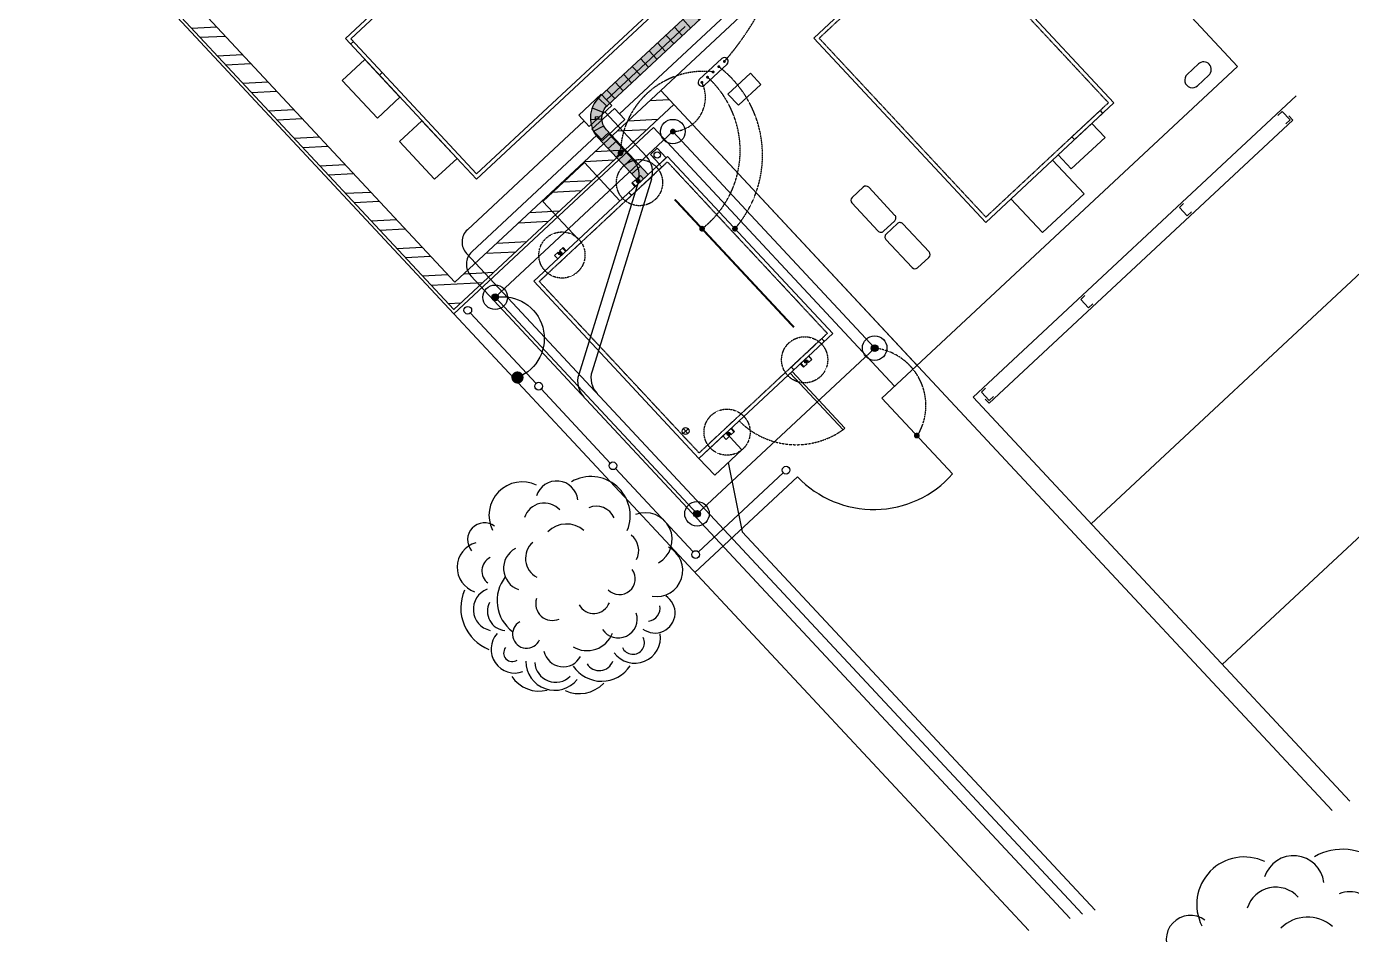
# Model space of a CAD drawing. Extents: x -408 to 1508121, y -29672 to 868845.
# Drawn here: x 1392661 to 1409897, y 358955 to 370765 of the extents above; entities that cross this region are included whole.
import ezdxf

# ---------------------------------------------------------------- set-up
doc = ezdxf.new("R2010")
doc.units = 0
doc.header["$MEASUREMENT"] = 0
for name, pattern in [('HIDDEN2', [4, 2.5, -1.5]), ('HIDDEN3', [2.3809999999999993, 1.586999999999999, -0.7940000000000002]), ('HIDDEN4', [1.1910000000000003, 0.7940000000000002, -0.397])]:
    doc.linetypes.add(name, pattern=pattern)
doc.layers.get('0').update_dxf_attribs({"lineweight": 25})
for name, color, linetype in [('Ant Panel New', 2, 'Continuous'), ('Building Exist', 8, 'Continuous'), ('Cable Ladder New', 2, 'Continuous'), ('Conc Exist', 7, 'Continuous'), ('Conc New', 2, 'Continuous'), ('EARTH', 6, 'Continuous'), ('Earth Bar', 2, 'Continuous'), ('Earth Pits', 7, 'Continuous'), ('EARTHING NEW', 6, 'Continuous'), ('Elec Exist UG (e)', 7, 'ELECTRICITY-UG'), ('Elec New UG Optus (Oe)', 2, 'OPTUS UG ELECTRICITY'), ('Fence Plan Exist', 8, 'FENCE-COMPOUND'), ('Fence Plan New', 2, 'FENCE-COMPOUND'), ('Fibre Exist UG', 7, 'FIBRE-UG'), ('Gate New', 2, 'Continuous'), ('Hatch', 8, 'Continuous'), ('SH-Footing', 1, 'Continuous'), ('Shelter Exist', 7, 'Continuous'), ('Shelter New', 2, 'Continuous'), ('Vegetation', 8, 'Continuous')]:
    doc.layers.add(name, color=color, linetype=linetype)
doc.styles.add('ISOCP', font='isocp.shx')
doc.styles.get("Standard").update_dxf_attribs({"font": 'isocp.shx'})
doc.linetypes.add('ELECTRICITY-UG', pattern='A,12,-3,["e",Standard,S=2.5,R=0,X=-2.1,Y=-1],-0.5', length=15.5)
doc.linetypes.add('FENCE-COMPOUND', pattern='A,12,-3.5,["/",ISOCP,S=2.5,R=0,X=-2.5,Y=-1.25],-0.25', length=15.75)
doc.linetypes.add('FIBRE-UG', pattern='A,12,-3.5,["f",Standard,S=2.54,R=0,X=-2.1,Y=-1.27],-1.5', length=17)
doc.linetypes.add('OPTUS UG ELECTRICITY', pattern='A,4.8,-3.2,["O e",ISOCP,S=2,R=0,X=-2,Y=-1],-4', length=12)

# ---------------------------------------------------------------- blocks, each defined once
blk = doc.blocks.new('150W')
at = {"true_color": 0xffffff}
h = blk.add_hatch(color=7, dxfattribs=at)
h.dxf.hatch_style = 1
edge = h.paths.add_edge_path()
edge.add_line((541.7172776991501, 3455.199778345996), (394.3687897594646, 3427.120905472259))
edge.add_line((394.3687897594646, 3427.120905472259), (610.9081939416938, 918.4181370793376))
edge.add_arc((389.8854620316996, 876.2998277688748), 225.0000000002865, -47.001046445815575, 10.788986019323715, ccw=False)
edge.add_line((543.3320876078213, 711.7424423392513), (-1566.170489431591, -1255.328505255049))
edge.add_arc((-1310.426113471621, -1529.590814304014), 375.0000000000326, 132.9989535542008, 222.9989535541883)
edge.add_line((-1584.688422520645, -1785.335190263926), (-1042.608084508683, -2366.666469340096))
edge.add_line((-1042.608084508683, -2366.666469340096), (-932.9031608891672, -2264.368718956248))
edge.add_line((-932.9031608891672, -2264.368718956248), (-1474.983498901129, -1683.037439880136))
edge.add_arc((-1310.426113471854, -1529.59081430413), 224.9999999999589, 132.9989535541916, 222.9989535542234, ccw=False)
edge.add_line((-1463.872739047743, -1365.033428874798), (645.6298379919026, 602.0375187199097))
edge.add_arc((389.8854620321654, 876.2998277687584), 374.9999999997888, 312.9989535541869, 370.7889860194042)
edge.add_line((758.2566818813792, 946.4970099532512), (541.7172776991501, 3455.199778345996))
at = {"layer": 'Cable Ladder New'}
blk.add_lwpolyline([(541.7172776991501, 3455.199778345996), (394.3687897594646, 3427.120905472259), (610.9081939416938, 918.4181370793376, -0.2576403840878372), (543.3320876080542, 711.7424423393095), (-1566.170489431359, -1255.328505255049, 0.4142135623731149), (-1584.688422520645, -1785.335190263926), (-1042.608084508683, -2366.666469340096), (-932.9031608891672, -2264.368718956248), (-1474.983498901129, -1683.037439880077, -0.4142135623730394), (-1463.872739047743, -1365.033428874798), (645.6298379916698, 602.0375187197933, 0.2576403840879355), (758.2566818813792, 946.4970099531348)], format="xyb", close=True, dxfattribs=at)
for points in [[(549.4275008353869, 3365.873504467599), (399.9831724858377, 3352.974174093863)], [(562.3268312092404, 3216.429176117934), (412.8825028594583, 3203.529845744081)], [(575.2261615828611, 3066.984847768152), (425.7818332330788, 3054.085517394415)], [(588.1254919567144, 2917.54051941837), (438.6811636069324, 2904.641189044634)], [(601.0248223303352, 2768.096191068704), (451.580493980553, 2755.19686069485)], [(613.9241527041884, 2618.651862718806), (464.4798243544063, 2605.752532345186)], [(626.8234830778092, 2469.20753436914), (477.3791547280269, 2456.308203995404)], [(639.7228134514297, 2319.763206019416), (490.2784851018805, 2306.863875645562)], [(652.6221438250503, 2170.318877669575), (503.1778154755011, 2157.419547295838)], [(665.5214741993695, 2020.874549319793), (516.0771458491217, 2007.975218946114)], [(678.4208045729903, 1871.430220970127), (528.9764762229752, 1858.530890596332)], [(691.3201349466106, 1721.985892620345), (541.8758065970613, 1709.086562246608)], [(704.2194653204643, 1572.541564270563), (554.7751369706818, 1559.642233896826)], [(717.1187956940847, 1423.097235920897), (567.6744673443026, 1410.197905547043)], [(730.0181260677052, 1273.652907571057), (580.5737977181561, 1260.753577197378)], [(742.9174564415587, 1124.208579221333), (593.4731280917767, 1111.309248847596)], [(755.8167868154123, 974.7642508716091), (606.3724584653972, 961.8649204978136)], [(707.5026239745785, 676.9400062412606), (580.4557591977062, 756.6839348521897)], [(760.7303279668557, 820.6303980092054), (612.3923815928865, 842.8981699130381)], [(394.3776932917535, 572.8453085956862), (496.6754436756016, 463.1403849760536)], [(504.0826169112697, 675.1430589796507), (606.3803672953508, 565.4381353599601)], [(174.9678460524883, 368.249807827815), (277.2655964363366, 258.5448842081823)], [(284.6727696720045, 470.5475582117797), (386.9705200560857, 360.8426345921472)], [(65.26292243273927, 265.9520574439084), (167.5606728168204, 156.2471338242758)], [(-154.1469248062931, 61.35655667603714), (-51.84917442244478, -48.34836694359546)], [(-44.44200118677691, 163.6543070599437), (57.85574919707141, 53.94938344031107)], [(-373.5567720455583, -143.2389440918341), (-271.25902166171, -252.9438677114667)], [(-263.8518484260421, -40.94119370786938), (-161.5540980419609, -150.6461173275602)], [(-483.2616956653073, -245.5366944757407), (-380.9639452812262, -355.2416180953733)], [(-702.6715429045724, -450.1321952436119), (-600.3737925204914, -559.8371188632444)], [(-592.9666192848235, -347.8344448597053), (-490.6688689009752, -457.539368479338)], [(-922.0813901438376, -654.7276960114832), (-819.7836397597566, -764.4326196311157)], [(-812.3764665240888, -552.4299456275766), (-710.0787161402403, -662.1348692472093)], [(-1141.49123738287, -859.3231967793544), (-1039.193486999022, -969.0281203989869)], [(-1031.786313763354, -757.0254463953897), (-929.4885633795056, -866.7303700150806)], [(-1251.196161002619, -961.6209471632608), (-1148.898410618538, -1071.325870782952)], [(-1470.606008241884, -1166.216447931132), (-1368.308257857803, -1275.921371550765)], [(-1360.901084622135, -1063.918697547226), (-1258.603334238287, -1173.623621166858)], [(-1580.093971309252, -1269.006381827232), (-1472.2268281742, -1373.240154818049)], [(-1684.863918681629, -1550.117139585782), (-1535.088796597672, -1541.906609473168)], [(-1661.81456066994, -1398.628380088659), (-1521.259181790752, -1451.013353774906)], [(-1645.393500444479, -1698.178624256572), (-1511.406545655569, -1630.743500275712)], [(-1554.096836428391, -1818.141851241991), (-1444.391912808874, -1715.844100858143)], [(-1451.799086044542, -1927.846774861624), (-1342.094162425026, -1825.549024477776)], [(-1349.501335660694, -2037.551698481198), (-1239.796412040945, -1935.253948097408)], [(-1247.203585276613, -2147.256622100831), (-1137.498661657097, -2044.958871716983)], [(-1144.905834892764, -2256.961545720464), (-1035.200911273248, -2154.663795336615)]]:
    blk.add_lwpolyline(points, dxfattribs=at)
blk = doc.blocks.new('A$C612C4F59')
at = {"layer": 'Shelter Exist'}
for p, q in [((0, 2279.999999999971), (-3280, 2279.999999999971)), ((-3280, 2279.999999999971), (-3279.999999999884, -1.0270159692e-06)), ((0, 1829.999999999913), (0, 2279.999999999971)), ((-50.00000000005822, 1829.999999999913), (-5.82077e-11, 1830.000000000087)), ((1.164153e-10, 1799.97573173375), (1.164153e-10, 1830.000000000029)), ((0, 929.9999999999707), (-50.00000000005822, 929.9999999999707)), ((0, 0), (0, 929.9999999999707)), ((-3279.999999999884, -1.0270159692e-06), (0, 0))]:
    blk.add_line(p, q, dxfattribs=at)
at = {"layer": 'Shelter Exist', "linetype": 'HIDDEN2'}
for p, q in [((-50, 2229.999999999971), (-3229.999999999884, 2229.999998972897)), ((-3229.999999999884, 2229.999998972897), (-3230, 49.99999897298403)), ((-50.00000000005822, 1829.999999999913), (-50, 2229.999999999971)), ((-50.00000000005822, 50.00000000005822), (-50.00000000005822, 929.9999999999707)), ((-3230, 49.99999897304224), (-50.00000000005822, 50.00000000005822))]:
    blk.add_line(p, q, dxfattribs=at)
at = {"layer": 'Shelter Exist'}
for points in [[(-3280, 1829.999998972955), (-3880.000000953675, 1829.999998120038), (-3880, 1089.999998176965), (-3280, 1089.999998972955)], [(-21.21351596642899, 1808.752801943258), (615.6950144199412, 1172.888227317385), (636.9007258234545, 1194.108920140022), (-7.0486e-12, 1830.000000000211)]]:
    blk.add_lwpolyline(points, dxfattribs=at)
for points in [[(-3279.999997725943, 389.9999989729258), (-3280, 989.9999989730134), (-3530.000002273824, 989.9999984422757), (-3529.999999999884, 389.9999984423921)], [(-3280, 199.9999989730422), (-3280, 699.9999989730131), (-3230, 699.9999989729547), (-3230, 199.9999989730422)], [(-50.00000000005822, 200.0000000001164), (-50.00000000005822, 700.0000000000291), (0, 700.0000000000291), (0, 200.0000000000582)]]:
    blk.add_lwpolyline(points, close=True, dxfattribs=at)
at = {"layer": 'Shelter Exist', "linetype": 'HIDDEN2'}
blk.add_arc((0, 1829.999999999971), 900, 270, 313.1352362184077, dxfattribs=at)
blk = doc.blocks.new('A$C344245AC')
for centre, major_axis, ratio, start_param, end_param in [((-357.3644746853315, 560.1905296616877), (-40.43556288466894, 243.4695605568269), 0.9999999975553608, -0.6122930509624931, 1.87696560997244), ((153.7575929449594, 555.2245271973933), (289.4829595492868, 35.85003038577109), 0.9999999969245449, -0.5062863138786053, 1.965718370145931), ((-100.2156867696249, 655.8314607911433), (-149.284737811585, 51.63502828752863), 0.9999999968498172, 3.593053864797711, 6.311732059855991), ((-192.6070074750386, 493.9041012101497), (-155.0862053699652, 16.36636403424288), 0.9999999951733508, 3.981079153719825, 6.079651912744354), ((192.4551416324175, 478.2936685853328), (83.17422293905794, 121.9266980014998), 0.9999999934193532, -0.5414731316789676, 0.9831854064790191), ((558.4906767295397, 379.0169294648495), (77.14903820434145, 183.6166775853268), 0.999999987794693, 4.054563707638859, 7.05349905830243), ((-637.4554510427915, 377.4282167725887), (-37.01943224602378, 120.0785421892191), 0.9999999963264145, -0.9441403066339144, 1.978485708809951), ((-28.17259511484735, 296.8959339433042), (-115.9436418361744, 159.2280312313282), 0.9999999968596478, -1.34688283589632, 0.153670362777754), ((-649.5735194398367, 171.3536556535091), (155.6504446272445, 110.7407199320854), 0.9999999930731146, 1.231361851352335, 3.769292733755493), ((-173.9367893053495, 238.0614841752376), (-124.2540055920338, 98.80856343347534), 0.9999999980773032, -0.1773713788747, 1.746294362799603), ((365.0911454843081, 295.6995676331843), (144.1252870183635, 0.4595024263613058), 0.9999999947206417, -0.4810554026045022, 0.9159706528672232), ((-327.8558474494421, 164.6060884766901), (-166.3706280076787, 22.91884939407831), 0.9999999987052298, -0.93790416396057, 1.358699759474716), ((642.9088334725892, 148.9127338700618), (-101.8601089782641, 164.8841155475284), 0.9999999842054456, 2.415348166111708, 5.268296785196159), ((-546.362060041567, 144.8991134934749), (110.8329886476222, 1.94035289083751), 0.99999999705182, 2.015460825680346, 4.061234686230609), ((366.4732424901522, 85.69304450086021), (6.777210837469642, 115.9922584945437), 0.9999999709635372, 2.391874845330073, 5.406403930173323), ((-256.5565616203748, -76.20724789568519), (285.6720543471328, 30.06650075519772), 0.999999996886476, 2.374122875624375, 3.957221234391134), ((-479.5491853071653, -129.3204032606754), (-333.0409332624474, 24.37204389090805), 0.9999999973009117, -0.3290930561060086, 1.25644094504679), ((-559.8758834911786, -140.4268304533634), (-135.4054102845599, 86.0841061053302), 0.9999999959570017, -0.6286514574478397, 1.90824062548068), ((-133.539820404192, -99.68497960039713), (-84.82356447220735, 89.3138697549097), 0.9999999929071018, 0.4874806875561264, 2.804471348858101), ((630.1510775970017, -166.9193937010441), (-27.65417362108993, 146.7907466739232), 0.9999999630457085, 2.313468488977497, 5.533286862837694), ((-473.8657212568723, -155.3606960005436), (141.8335041651267, 6.869016324192848), 0.9999999992637733, 2.610134551566343, 4.585626043721108), ((174.7602138207949, -46.13652913042642), (116.1033549548278, 44.73189421385519), 0.9999999985641764, 3.279023788002678, 5.544584414218569), ((569.3549244092499, -131.6278421110782), (71.91463124352559, 66.91319866804635), 0.9999999931527286, 4.096849016539607, 5.716118429166253), ((356.7497394965685, -211.7089282698307), (121.0509850921184, 72.86474370608988), 0.9999999977536044, 3.192318753955433, 6.055801367845553), ((-323.9920203997099, -324.4537536329899), (97.01876895425296, 39.55663788577023), 0.9999999979174224, 1.698221411189774, 5.48800671390133), ((-411.6988631798229, -436.9189283079776), (165.9193209206302, 60.05570837674071), 0.9999999985271384, 2.071389676942501, 4.715101174214383), ((125.2197987721956, -245.6413470930729), (-13.96308467754554, 201.0649823960333), 0.9999999993312804, 2.527051799455641, 4.279749545992853), ((480.1158002303636, -349.0315200514468), (-182.3656927829243, 57.55201317901136), 0.9999999969233665, 0.9391991774983612, 3.593810804253648), ((465.6234845207727, -388.3974591917668), (-80.85303482125602, 28.71627781084431), 0.9999998928681796, 0.7614450914804352, 3.940809357330008), ((-431.3845106674635, -464.7229901976261), (63.7918413001199, 4.032131696910282), 0.9999999746842416, 2.402531715873423, 5.266014337519502), ((-52.15935471787088, -421.3842250532779), (-49.54153967622585, 137.5738650362891), 0.999999998021106, 1.423903131260071, 3.879999308876226), ((-114.977436037203, -527.5788642592107), (-203.6476760787284, 65.82098618777707), 0.9999999941894346, 0.3068765564147199, 2.780109552876051), ((-108.5957691980802, -526.7128755278263), (123.2171275075784, 94.44113110472085), 0.9999999974121287, 2.546443771427767, 4.832896560229057), ((216.1587213562525, -488.7584592528019), (106.5520342704814, 9.392419027592123), 0.9999999936681024, 3.601022927900121, 5.853984107131236), ((233.1178639219797, -421.635527772394), (253.014144033698, 2.189032140445624), 0.9999999979098112, 3.71796297252762, 5.700135322480395), ((-231.2493768049681, -504.8458854384098), (-211.5195680983546, 119.6256198459624), 0.9999999927738144, 1.09634622391202, 2.337127169900845), ((67.65946850047476, -516.3687602705631), (-249.8149945421991, 17.61445050767869), 0.9999999969630912, 1.207198478464745, 2.447979426789179)]:
    blk.add_ellipse(centre, major_axis=major_axis, ratio=ratio, start_param=start_param, end_param=end_param)
blk = doc.blocks.new('VOS-1.3 Shelter')
at = {"layer": 'SH-Footing', "linetype": 'HIDDEN3'}
blk.add_lwpolyline([(1525, -1140), (-1525, -1140), (-1525, 1140), (1525, 1140)], close=True, dxfattribs=at)
for centre in [(-1575, 689.9999999999997), (1575, 689.9999999999997), (-1575, -689.9999999999997), (1575, -689.9999999999997)]:
    blk.add_circle(centre, 300, dxfattribs=at)
at = {"layer": 'Shelter New', "color": 8}
for p, q in [((-1151.000000000002, 1075), (-1241.000000000002, 1075)), ((-1196.000000000002, 1030), (-1196.000000000002, 1120))]:
    blk.add_line(p, q, dxfattribs=at)
at = {"layer": 'Shelter New'}
for p, q in [((-1636, 762.4999999999994), (-1575, 762.4999999999999)), ((-1636, 702.4999999999994), (-1636, 762.4999999999994)), ((-1636, 702.4999999999994), (-1605.104784723667, 702.4999999999997)), ((-1575, 612.4999999999999), (-1575, 762.4999999999999)), ((1636, 762.4999999999994), (1575, 762.4999999999999)), ((1575, 612.4999999999999), (1575, 762.4999999999999)), ((1636, 702.4999999999994), (1605.104784723667, 702.4999999999997)), ((1636, 702.4999999999994), (1636, 762.4999999999994)), ((-1636, 677.4999999999994), (-1605.104784723667, 677.4999999999998)), ((-1636, 612.4999999999994), (-1636, 677.4999999999994)), ((-1575, 622.4999999999998), (-1636, 622.4999999999994)), ((-1636, 612.4999999999994), (-1575, 612.4999999999999)), ((1575, 622.4999999999998), (1636, 622.4999999999994)), ((1636, 612.4999999999994), (1575, 612.4999999999999)), ((1636, 677.4999999999994), (1605.104784723667, 677.4999999999998)), ((1636, 612.4999999999994), (1636, 677.4999999999994)), ((-1636, -612.4999999999994), (-1575, -612.4999999999999)), ((-1636, -612.4999999999994), (-1636, -677.4999999999994)), ((-1575, -622.4999999999998), (-1636, -622.4999999999994)), ((-1636, -677.4999999999994), (-1605.104784723667, -677.4999999999998)), ((-1575, -612.4999999999999), (-1575, -762.4999999999999)), ((1636, -612.4999999999994), (1575, -612.4999999999999)), ((1575, -612.4999999999999), (1575, -762.4999999999999)), ((1575, -622.4999999999998), (1636, -622.4999999999994)), ((1636, -677.4999999999994), (1605.104784723667, -677.4999999999998)), ((1636, -612.4999999999994), (1636, -677.4999999999994)), ((-1636, -702.4999999999994), (-1605.104784723667, -702.4999999999997)), ((-1636, -702.4999999999994), (-1636, -762.4999999999994)), ((-1636, -762.4999999999994), (-1575, -762.4999999999999)), ((1636, -762.4999999999994), (1575, -762.4999999999999)), ((1636, -702.4999999999994), (1605.104784723667, -702.4999999999997)), ((1636, -702.4999999999994), (1636, -762.4999999999994))]:
    blk.add_line(p, q, dxfattribs=at)
at = {"layer": 'Shelter New', "color": 1}
blk.add_lwpolyline([(-1575, 705), (-1575, 1190), (-1875, 1190), (-1875, 705)], close=True, dxfattribs=at)
at = {"layer": 'Shelter New'}
for points in [[(1575, -1190), (-1575, -1190), (-1575, 1190), (1575, 1190)], [(-1622.078882637845, 680.1999999999532), (-1605.104784723667, 670.3999999999068), (-1588.130686809488, 680.1999999999532), (-1588.130686809488, 699.8000000000462), (-1605.104784723667, 709.6000000000929), (-1622.078882637845, 699.8000000000462)], [(1622.078882637845, 680.1999999999532), (1605.104784723667, 670.3999999999068), (1588.130686809488, 680.1999999999532), (1588.130686809488, 699.8000000000462), (1605.104784723667, 709.6000000000929), (1622.078882637845, 699.8000000000462)], [(-1622.078882637845, -680.1999999999532), (-1605.104784723667, -670.3999999999068), (-1588.130686809488, -680.1999999999532), (-1588.130686809488, -699.8000000000462), (-1605.104784723667, -709.6000000000929), (-1622.078882637845, -699.8000000000462)], [(1622.078882637845, -680.1999999999532), (1605.104784723667, -670.3999999999068), (1588.130686809488, -680.1999999999532), (1588.130686809488, -699.8000000000462), (1605.104784723667, -709.6000000000929), (1622.078882637845, -699.8000000000462)]]:
    blk.add_lwpolyline(points, close=True, dxfattribs=at)
blk.add_lwpolyline([(1575, 397), (2255, 397), (2255, -343), (1575, -343)], dxfattribs=at)
at = {"layer": 'Shelter New', "color": 7}
blk.add_lwpolyline([(-1575, -435.0000000000219), (-2581.454273237991, -435.0000000000236), (-2581.454273237991, -465.0000000000236), (-1575, -465.0000000000218)], dxfattribs=at)
at = {"layer": 'Shelter New', "color": 8, "linetype": 'HIDDEN4'}
for points in [[(-1575, -499), (-1525, -499, -0.6642416776904841), (-1525, -499), (-1525, -1039, -0.4142135623730951), (-1526, -1040), (-1575, -1040)], [(1575, -500), (1526, -500, 0.4142135623730951), (1525, -501), (1525, -1039, 0.4142135623730951), (1526, -1040), (1575, -1040)]]:
    blk.add_lwpolyline(points, format="xyb", dxfattribs=at)
at = {"layer": 'Shelter New', "color": 7}
blk.add_circle((-1196.000000000002, 1075), 45, dxfattribs=at)
at = {"layer": 'Shelter New'}
for centre, radius in [((-1605.104784723667, 689.9999999999997), 23.04359110631299), ((-1605.104784723667, 689.9999999999997), 12), ((-1605.104784723667, 689.9999999999997), 10), ((1605.104784723667, 689.9999999999997), 23.04359110631299), ((1605.104784723667, 689.9999999999997), 12), ((1605.104784723667, 689.9999999999997), 10), ((-1605.104784723667, -689.9999999999997), 23.04359110631299), ((-1605.104784723667, -689.9999999999997), 12), ((-1605.104784723667, -689.9999999999997), 10), ((1605.104784723667, -689.9999999999997), 23.04359110631299), ((1605.104784723667, -689.9999999999997), 12), ((1605.104784723667, -689.9999999999997), 10)]:
    blk.add_circle(centre, radius, dxfattribs=at)
for centre, start, end in [((-1605.104784723667, 689.9999999999997), 270, 90.00000000000004), ((1605.104784723667, 689.9999999999997), 90, 270), ((-1605.104784723667, -689.9999999999997), 270, 89.99999999999999), ((1605.104784723667, -689.9999999999997), 90.00000000000004, 270)]:
    blk.add_arc(centre, 12.5, start, end, dxfattribs=at)
at = {"layer": 'Shelter New', "color": 8, "linetype": 'HIDDEN2'}
blk.add_arc((-1543.553754357131, -569.9177286565697), 1045.390800622327, 91.72376587382792, 173.1371102312893, dxfattribs=at)
blk = doc.blocks.new('EARTHBAR')
at = {"layer": 'EARTH', "color": 7, "linetype": 'Continuous'}
blk.add_lwpolyline([(-1.42e-14, 1.000000000000007, 1), (-1.42e-14, -0.9999999999999928), (7.999999999999992, -0.9999999999999928, 1), (7.999999999999986, 1.000000000000007)], format="xyb", close=True, dxfattribs=at)
at = {"layer": 'EARTH', "color": 6, "linetype": 'Continuous', "const_width": 0.3725}
for points in [[(-0.1887500000011783, 7.1e-15, 1), (0.1887500000011499, 7.1e-15, 1)], [(1.81124999999882, 7.1e-15, 1), (2.188750000001157, 7.1e-15, 1)], [(3.811249999998828, 7.1e-15, 1), (4.188750000001157, 7.1e-15, 1)], [(5.811249999998826, 7.1e-15, 1), (6.188750000001158, 7.1e-15, 1)], [(7.811249999998826, 7.1e-15, 1), (8.188750000001157, 7.1e-15, 1)]]:
    blk.add_lwpolyline(points, format="xyb", close=True, dxfattribs=at)

msp = doc.modelspace()

# ---------------------------------------------------------------- hatches: boundary and pattern name
at = {"layer": 'EARTH'}
h = msp.add_hatch(color=256, dxfattribs=at)
h.dxf.hatch_style = 1
edge = h.paths.add_edge_path()
edge.add_arc((1398757.734743638, 367242.4806759082), 43.66074279151314, 0, 360)
h = msp.add_hatch(color=256, dxfattribs=at)
h.dxf.hatch_style = 1
edge = h.paths.add_edge_path()
edge.add_arc((1403694.506126116, 366581.8837412675), 43.66074279151314, 0, 360)
h = msp.add_hatch(color=256, dxfattribs=at)
h.dxf.hatch_style = 1
edge = h.paths.add_edge_path()
edge.add_arc((1401383.428429629, 364426.7689244411), 43.66074279151314, 0, 360)
at = {"layer": 'Hatch'}
h = msp.add_hatch(dxfattribs=at)
h.set_pattern_fill('ANSI32', color=256, scale=1000, angle=318, style=0)
h.set_pattern_definition([(2.999999999999991, (24150.39792241505, 0), (-19.62598359110393, 374.4860755329652), []), (2.999999999999991, (24281.7686085693, -118.2866971154649), (-19.62598359110393, 374.4860755329652), [])])
h.paths.add_polyline_path([(1416579.993896576, 392395.4968858881), (1394318.544552907, 371636.3595373142), (1398233.89713753, 367437.657936105), (1400910.651685426, 369933.7719334629), (1401081.151275463, 369750.9335080774), (1398221.558302109, 367084.3199206848), (1393965.206537487, 371648.6983727348), (1416424.267874138, 392592.1118859351)])

# ---------------------------------------------------------------- linework, layer by layer
at = {"layer": 'Ant Panel New'}
msp.add_lwpolyline([(1400981.448578364, 369056.3351558407), (1400894.632536464, 368975.3778870648), (1400778.308807509, 369100.1198142519), (1400865.124849408, 369181.0770830282)], close=True, dxfattribs=at)
msp.add_circle((1400865.461318901, 369093.6882258457), 41.57257845185813, dxfattribs=at)
at = {"layer": 'Building Exist'}
for p, q in [((1400910.580686761, 369933.8480702093), (1409644.072972872, 360568.3242155282)), ((1401081.151275545, 369750.9335081536), (1400910.651685545, 369933.7719335741)), ((1409177.189227835, 369862.5112581878), (1404973.980172386, 365942.9554028762)), ((1400538.030792465, 369274.599013844), (1400572.269287514, 369276.3933773357)), ((1410532.85655669, 368046.3258268563), (1406510.411198221, 364295.3348460439)), ((1398219.517304211, 367086.508622969), (1398224.16669592, 367086.7522872636)), ((1412237.852457059, 366217.9415730066), (1408215.40709859, 362466.9505921946)), ((1404973.980172386, 365942.9554028762), (1409873.483938762, 360688.8808703934))]:
    msp.add_line(p, q, dxfattribs=at)
for points in [[(1409081.675326567, 369602.5271701389), (1409132.825203567, 369547.6756425132), (1405183.515213853, 365864.884497925), (1405132.365336853, 365919.736025551)], [(1408940.3401204, 369607.4627043074), (1408995.191648026, 369658.612581307), (1409097.491402026, 369548.9095260553), (1409042.6398744, 369497.7596490555)], [(1407712.303328949, 368462.299870535), (1407657.451801323, 368411.1499935351), (1407759.751555323, 368301.4469382833), (1407814.603082949, 368352.5968152829)], [(1406429.415010415, 367265.9871593932), (1406374.563482789, 367214.8372823937), (1406476.863236789, 367105.1342271411), (1406531.714764415, 367156.2841041411)], [(1405137.300871022, 366061.0712317181), (1405082.449343396, 366009.9213547182), (1405184.749097396, 365900.2182994662), (1405239.600625022, 365951.3681764658)]]:
    msp.add_lwpolyline(points, dxfattribs=at)
at = {"layer": 'Cable Ladder New'}
msp.add_circle((1400080.024889801, 369575.7565848396), 20, dxfattribs=at)
at = {"layer": 'Conc Exist'}
for p, q in [((1398221.558302109, 367084.3199206848), (1393965.206537487, 371648.6983727348)), ((1398233.89713753, 367437.657936105), (1394318.544552907, 371636.3595373142)), ((1398233.89713753, 367437.657936105), (1400910.651685545, 369933.7719335743)), ((1398221.558302109, 367084.3199206848), (1401081.151275545, 369750.9335081537))]:
    msp.add_line(p, q, dxfattribs=at)
msp.add_lwpolyline([(1403488.646391578, 372337.8452040036), (1400910.580686761, 369933.8480702093), (1404245.623666671, 366357.4523328011)], dxfattribs=at)
at = {"layer": 'Conc New'}
for centre in [(1398401.728286746, 367074.5785792302), (1399323.144151916, 366086.6403489883), (1400289.338630812, 365050.8691336586), (1402541.899131984, 364994.3067128553), (1401365.394850552, 363896.9683735049)]:
    msp.add_circle(centre, 50, dxfattribs=at)
at = {"layer": 'EARTH', "linetype": 'HIDDEN3'}
for points in [[(1401739.647455834, 370310.2377410854, 0.3308767825568616), (1402084.543633262, 374664.2427284722, 1.144969523943014)], [(1401876.227198342, 368135.8537907604, 0.4338838346824917), (1401666.510840089, 370242.0392408275, 3.053912807562321)], [(1401593.374224345, 370173.8407405694, 0.4436696568529955), (1400386.864823858, 369117.1741922204, 4.223577781908963)], [(1401449.066166589, 368134.2392808801, 0.4660141062110866), (1401520.2376086, 370105.6422403115, -30.47481287097496)], [(1401068.812440137, 369397.5954927286, 0.5406745047093419), (1401447.100992855, 370037.4437400537, 3.067186415389876)], [(1403694.506126116, 366581.8837412675, -0.5502061485996989), (1404247.668055455, 365437.8262301762, -4.708404823934032)]]:
    msp.add_lwpolyline(points, format="xyb", dxfattribs=at)
at = {"layer": 'EARTH', "const_width": 37.25}
for points in [[(1401049.937440125, 369397.5954927344, 1), (1401087.687440125, 369397.5954927344, 1)], [(1400367.989823858, 369117.1741922314, 1), (1400405.739823858, 369117.1741922314, 1)], [(1401430.191166589, 368134.9297400271, 1), (1401467.941166589, 368134.9297400271, 1)], [(1401858.213889579, 368134.9297400271, 1), (1401895.963889579, 368134.9297400271, 1)], [(1399029.253715823, 366199.229657032, 1), (1399067.003715823, 366199.229657032, 1)], [(1404223.465294937, 365443.5395538588, 1), (1404261.215294937, 365443.5395538588, 1)]]:
    msp.add_lwpolyline(points, format="xyb", close=True, dxfattribs=at)
at = {"layer": 'EARTH', "ltscale": 0.5}
msp.add_lwpolyline([(1398757.734743635, 367242.4806759064, -0.9074342349589216), (1399048.128715823, 366199.229657032, 2.117354352848134)], format="xyb", dxfattribs=at)
at = {"layer": 'Earth Bar', "ltscale": 0.5}
for centre, radius in [((1401068.812440125, 369397.5954927344), 159.6299773359214), ((1398757.734743638, 367242.4806759082), 159.6299773359214), ((1398757.734743638, 367242.4806759082), 43.66074279151314), ((1403694.506126116, 366581.8837412675), 159.6299773359214), ((1403694.506126116, 366581.8837412675), 43.66074279151314), ((1401383.428429629, 364426.7689244411), 159.6299773359214), ((1401383.428429629, 364426.7689244411), 43.66074279151314)]:
    msp.add_circle(centre, radius, dxfattribs=at)
at = {"layer": 'Earth Pits'}
for p, q in [((1407905.022783898, 370277.7569401781), (1407758.752043562, 370141.3572681783)), ((1407895.151715562, 369995.0865278425), (1408041.422455898, 370131.4861998422))]:
    msp.add_line(p, q, dxfattribs=at)
for points in [[(1401785.435547181, 369885.7207186627), (1401921.835219181, 369739.4499783264), (1402214.376699852, 370012.2493223257), (1402077.977027853, 370158.5200626617)], [(1399845.118787345, 369610.1368875299), (1399981.518459345, 369463.866147194), (1400274.059940017, 369736.665491193), (1400137.660268017, 369882.9362315289)], [(1400015.618377345, 369427.2984621102), (1400152.018049345, 369281.027721774), (1400444.559530016, 369553.827065773), (1400308.159858017, 369700.0978061091)]]:
    msp.add_lwpolyline(points, close=True, dxfattribs=at)
for points in [[(1403397.596526306, 368469.1990330594), (1403738.595706305, 368103.5221822194, 0.4142135623729974), (1403809.263309389, 368101.0544151354), (1403955.534049724, 368237.4540871347, 0.4142135623731674), (1403958.001816808, 368308.1216902186), (1403617.002636809, 368673.7985410583, 0.4142135623730811), (1403546.335033725, 368676.2663081423), (1403400.06429339, 368539.8666361433, 0.4142135623732111)], [(1403840.895460304, 367993.8191269671), (1404181.894640303, 367628.1422761269, 0.4142135623729974), (1404252.562243387, 367625.6745090431), (1404398.832983723, 367762.0741810424, 0.4142135623731674), (1404401.300750807, 367832.7417841261), (1404060.301570808, 368198.4186349661, 0.4142135623730811), (1403989.633967724, 368200.88640205), (1403843.363227388, 368064.486730051, 0.4142135623732111)]]:
    msp.add_lwpolyline(points, format="xyb", close=True, dxfattribs=at)
for centre, radius, start, end in [((1407973.222619898, 370204.6215700099), 100.0000000001505, 42.99999998932557, 132.9999999939681), ((1407973.222619899, 370204.6215700099), 99.99999999992605, 312.9999999939681, 42.99999998932557), ((1407826.951879562, 370068.2218980104), 100.0000000000152, 132.9999999939681, 312.9999999939681)]:
    msp.add_arc(centre, radius, start, end, dxfattribs=at)
at = {"layer": 'EARTHING NEW', "extrusion": (0, 0, -1)}
msp.add_lwpolyline([(-1401383.428429643, 364426.7689244379), (-1403694.506126116, 366581.8837412675), (-1401068.812440137, 369397.5954927286), (-1398757.734743635, 367242.4806759064)], close=True, dxfattribs=at)
at = {"layer": 'EARTHING NEW', "const_width": 25}
msp.add_lwpolyline([(1401093.644461642, 368515.3823961992), (1402643.790929923, 366853.0538273532)], dxfattribs=at)
at = {"layer": 'EARTHING NEW', "const_width": 78.75}
msp.add_lwpolyline([(1399008.753715823, 366199.229657032, 1), (1399087.503715823, 366199.229657032, 1)], format="xyb", close=True, dxfattribs=at)
at = {"layer": 'Elec Exist UG (e)', "ltscale": 0.7800000000000002}
for p, q in [((1400376.359694016, 369626.9624359408), (1402131.610878808, 371263.7606461021)), ((1400241.296238592, 369364.2809800952), (1400552.009173948, 369031.0821506125)), ((1400619.119267111, 368737.5530913083), (1399844.062183534, 366240.4482470787))]:
    msp.add_line(p, q, dxfattribs=at)
msp.add_lwpolyline([(1400083.818213345, 369354.163091942), (1398452.619242851, 367833.0454437356, 0.4142135624345296), (1398441.779978046, 367522.6495112327), (1406235.272758087, 359165.1517140629)], format="xyb", dxfattribs=at)
for centre, start, end in [((1400332.603063521, 368826.4826425304), 342.7565835151046, 43.00000000820057), ((1400130.578387124, 366151.5186958569), 162.7565835151046, 223.0000000082006)]:
    msp.add_arc(centre, 300, start, end, dxfattribs=at)
at = {"layer": 'Elec New UG Optus (Oe)'}
msp.add_lwpolyline([(1401790.552434356, 365093.5569672715), (1401972.751060831, 364193.2003755555), (1406563.086357984, 359270.6684355128)], dxfattribs=at)
at = {"layer": 'Fence Plan Exist'}
for p, q in [((1398219.584088433, 367027.7858379655), (1392661.297454451, 372988.3185066539)), ((1406873.023472038, 371897.7023500109), (1408414.339765633, 370244.8429842146)), ((1408414.339765603, 370244.8429841865), (1403788.024195907, 365930.7339229812)), ((1398219.584088433, 367027.7858379655), (1400815.889729395, 369448.8800159572)), ((1403953.082185386, 366084.6529882303), (1400815.889729395, 369448.8800159574)), ((1398219.584088433, 367027.7858379655), (1405700.473250982, 359005.5143787573))]:
    msp.add_line(p, q, dxfattribs=at)
at = {"layer": 'Fence Plan New'}
msp.add_line((1402690.993643387, 364907.7363829849), (1401356.776545112, 363663.5588108823), dxfattribs=at)
at = {"layer": 'Fence Plan New', "ltscale": 0.75, "flags": 128}
for points in [[(1398435.831264264, 367038.0137474329), (1399289.044379515, 366123.2081698452)], [(1399357.250334291, 366050.0785065315), (1400255.153293558, 365087.3569770708)], [(1400323.359075211, 365014.2274993767), (1401331.291873034, 363933.5332053022)], [(1401401.958964704, 363931.0721204584), (1402505.335017832, 364960.2029659019)]]:
    msp.add_lwpolyline(points, dxfattribs=at)
at = {"layer": 'Fibre Exist UG', "ltscale": 0.7800000000000002}
for p, q in [((1400205.860104017, 369809.8008613609), (1401229.757587232, 370764.6007113396)), ((1400184.78175077, 369653.4122328716), (1400725.347164367, 369073.726797811)), ((1400792.457257507, 368780.1977385321), (1400017.400173923, 366283.0928942803))]:
    msp.add_line(p, q, dxfattribs=at)
msp.add_lwpolyline([(1399913.318623345, 369537.0015173619), (1398396.104754992, 368122.176696474, 0.4142135624345296), (1398385.265490184, 367811.7807639735), (1406399.707490544, 359217.3439364862)], format="xyb", dxfattribs=at)
for centre, start, end in [((1400505.941053917, 368869.1272897538), 342.7565835151046, 43.00000000820057), ((1400303.916377513, 366194.1633430583), 162.7565835151046, 223.0000000082006)]:
    msp.add_arc(centre, 300, start, end, dxfattribs=at)
at = {"layer": 'Gate New'}
msp.add_line((1403788.024195907, 365930.7339229812), (1404707.311914962, 364944.91853738), dxfattribs=at)
at = {"layer": 'Gate New', "ltscale": 0.5}
msp.add_arc((1403682.108168974, 365850.6246005589), 1367.971561717701, 223.5715679964717, 318.5413316515467, dxfattribs=at)
at = {"layer": 'Shelter Exist'}
for p, q in [((1400319.736447071, 373881.2419055644), (1396809.238679009, 370607.6497775752)), ((1398514.234579003, 368779.2655233761), (1402024.732347065, 372052.8576513649)), ((1401954.064743981, 372055.3254184493), (1398516.702346088, 368849.9331264603)), ((1396809.238679009, 370607.6497775752), (1398318.547624085, 368989.1140908282)), ((1398516.702346088, 368849.9331264603), (1396879.906282093, 370605.1820104909)), ((1397252.537613007, 370132.2698714833), (1397257.108573643, 370136.5323612332)), ((1397289.105298092, 370166.369789483), (1397284.534337456, 370162.1072997335)), ((1398318.547624085, 368989.1140908282), (1398514.234579003, 368779.2655233761))]:
    msp.add_line(p, q, dxfattribs=at)
for points in [[(1396879.906282093, 370605.1820104909), (1400317.268679987, 373810.5743024803)], [(1396914.006200093, 370568.6143254069), (1396877.438515009, 370534.5144074073)], [(1397289.105298092, 370166.369789483), (1397252.537613007, 370132.2698714833)], [(1397252.537635378, 370132.2698923442), (1397289.105298092, 370166.369789483)]]:
    msp.add_lwpolyline(points, dxfattribs=at)
for points in [[(1397225.97549273, 369574.242583835), (1397518.516973407, 369847.0419278289), (1397061.578072209, 370337.0489079543), (1396769.036591531, 370064.2495639608)], [(1397512.414803929, 369267.0740291298), (1397804.956284605, 369539.8733731231), (1398261.895185805, 369049.866392998), (1397969.353705127, 368777.0670490041)]]:
    msp.add_lwpolyline(points, close=True, dxfattribs=at)

# ---------------------------------------------------------------- block references
at = {"layer": 'Cable Ladder New'}
msp.add_blockref('150W', (1401681.513697698, 371103.5770155105), dxfattribs=at)
at = {"layer": 'Earth Bar', "xscale": 50, "yscale": 50, "zscale": 50, "rotation": 42.99895355569558}
msp.add_blockref('EARTHBAR', (1401447.100992855, 370037.4437400537), dxfattribs=at)
at = {"layer": 'Shelter Exist', "rotation": 132.9999999959562}
msp.add_blockref('A$C612C4F59', (1404568.855821528, 372169.2008612465), dxfattribs=at)
at = {"layer": 'Shelter New', "rotation": 132.9999999949114}
msp.add_blockref('VOS-1.3 Shelter', (1401204.763141702, 367111.0386040186), dxfattribs=at)
at = {"layer": 'Vegetation'}
for p, xscale, yscale, zscale in [((1399734.358928785, 363429.4076116542), 1.75, 1.75, 1.75), ((1409394.338543139, 357945.6248272894), 2.5, 2.5, 2.5)]:
    msp.add_blockref('A$C344245AC', p, dxfattribs=dict(at, xscale=xscale, yscale=yscale, zscale=zscale))

doc.saveas('drawing.dxf')
